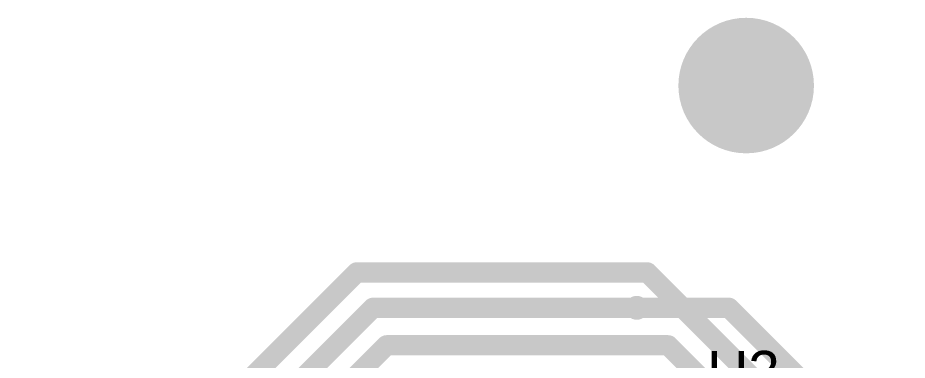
# Model space of a CAD drawing. Header units: millimetres. Extents: x -1.36 to 1.18, y -0.07 to 2.63.
# Drawn here: x -0.719 to 0.159, y 2.288 to 2.626 of the extents above; entities that cross this region are included whole.
import ezdxf

# ---------------------------------------------------------------- set-up
doc = ezdxf.new("R2010")
doc.units = ezdxf.units.MM
doc.header["$MEASUREMENT"] = 0
for name, color, linetype in [('BottomLayer', 5, 'Continuous'), ('BottomSolder', 6, 'Continuous'), ('MultiLayer', 9, 'Continuous'), ('PadHoleLayer', 156, 'Continuous'), ('TopLayer', 1, 'Continuous'), ('TopOverlay', 2, 'Continuous'), ('TopSolder', 216, 'Continuous'), ('ViaHoleLayer', 16, 'Continuous')]:
    doc.layers.add(name, color=color, linetype=linetype)
doc.styles.add('Arial', font='arial.ttf', dxfattribs={"height": 0.2})

msp = doc.modelspace()

# ---------------------------------------------------------------- hatches: boundary and pattern name
at = {"layer": 'BottomLayer'}
h = msp.add_hatch(color=5, dxfattribs=at)
edge = h.paths.add_edge_path()
edge.add_arc((0, 2.55906), 0.05906, 0, 360)
h = msp.add_hatch(color=5, dxfattribs=at)
edge = h.paths.add_edge_path()
edge.add_arc((-0.108, 2.33953), 0.01181, 0, 360)
at = {"layer": 'BottomSolder'}
h = msp.add_hatch(color=6, dxfattribs=at)
edge = h.paths.add_edge_path()
edge.add_arc((0, 2.55906), 0.06306, 0, 360)
at = {"layer": 'MultiLayer'}
h = msp.add_hatch(color=9, dxfattribs=at)
edge = h.paths.add_edge_path()
edge.add_arc((0, 2.55906), 0.05906, 0, 360)
at = {"layer": 'PadHoleLayer'}
h = msp.add_hatch(color=156, dxfattribs=at)
edge = h.paths.add_edge_path()
edge.add_arc((0, 2.55906), 0.06693, 0, 360)
at = {"layer": 'TopLayer'}
h = msp.add_hatch(color=1, dxfattribs=at)
edge = h.paths.add_edge_path()
edge.add_arc((0, 2.55906), 0.05906, 0, 360)
h = msp.add_hatch(color=1, dxfattribs=at)
edge = h.paths.add_edge_path()
edge.add_arc((-0.108, 2.33953), 0.01181, 0, 360)
at = {"layer": 'TopSolder'}
h = msp.add_hatch(color=216, dxfattribs=at)
edge = h.paths.add_edge_path()
edge.add_arc((0, 2.55906), 0.06306, 0, 360)
at = {"layer": 'ViaHoleLayer'}
h = msp.add_hatch(color=16, dxfattribs=at)
edge = h.paths.add_edge_path()
edge.add_arc((-0.108, 2.33953), 0.00591, 0, 360)

# ---------------------------------------------------------------- linework, layer by layer
at = {"layer": 'BottomLayer', "const_width": 0.02}
for points in [[(-0.108, 2.33953), (-0.017, 2.33953)], [(-0.017, 2.33953), (0.149, 2.17353)]]:
    msp.add_lwpolyline(points, dxfattribs=at)
at = {"layer": 'BottomLayer', "const_width": 0.01}
for points in [[(-0.113, 2.33953, 1), (-0.103, 2.33953, 1)], [(-0.022, 2.33953, 1), (-0.012, 2.33953, 1)], [(-0.022, 2.33953, 1), (-0.012, 2.33953, 1)]]:
    msp.add_lwpolyline(points, format="xyb", close=True, dxfattribs=at)
at = {"layer": 'TopLayer', "const_width": 0.02}
for points in [[(-0.862, 1.897), (-0.38447, 2.37453)], [(-0.38447, 2.37453), (-0.09763, 2.37453)], [(-0.09763, 2.37453), (0.05337, 2.22353)], [(-0.826, 1.882), (-0.36847, 2.33953)], [(-0.36847, 2.33953), (-0.108, 2.33953)], [(-0.788, 1.86953), (-0.355, 2.30253)], [(-0.355, 2.30253), (-0.077, 2.30253)], [(-0.077, 2.30253), (0.02, 2.20553)]]:
    msp.add_lwpolyline(points, dxfattribs=at)
at = {"layer": 'TopLayer', "const_width": 0.01}
for points in [[(-0.38947, 2.37453, 1), (-0.37947, 2.37453, 1)], [(-0.38947, 2.37453, 1), (-0.37947, 2.37453, 1)], [(-0.10263, 2.37453, 1), (-0.09263, 2.37453, 1)], [(-0.10263, 2.37453, 1), (-0.09263, 2.37453, 1)], [(-0.37347, 2.33953, 1), (-0.36347, 2.33953, 1)], [(-0.37347, 2.33953, 1), (-0.36347, 2.33953, 1)], [(-0.113, 2.33953, 1), (-0.103, 2.33953, 1)], [(-0.36, 2.30253, 1), (-0.35, 2.30253, 1)], [(-0.36, 2.30253, 1), (-0.35, 2.30253, 1)], [(-0.082, 2.30253, 1), (-0.072, 2.30253, 1)], [(-0.082, 2.30253, 1), (-0.072, 2.30253, 1)]]:
    msp.add_lwpolyline(points, format="xyb", close=True, dxfattribs=at)

# ---------------------------------------------------------------- texts
at = {"layer": 'TopOverlay', "style": 'Arial'}
msp.add_text('U2', height=0.04, dxfattribs=at).set_placement((-0.03832, 2.25701))

doc.saveas('drawing.dxf')
